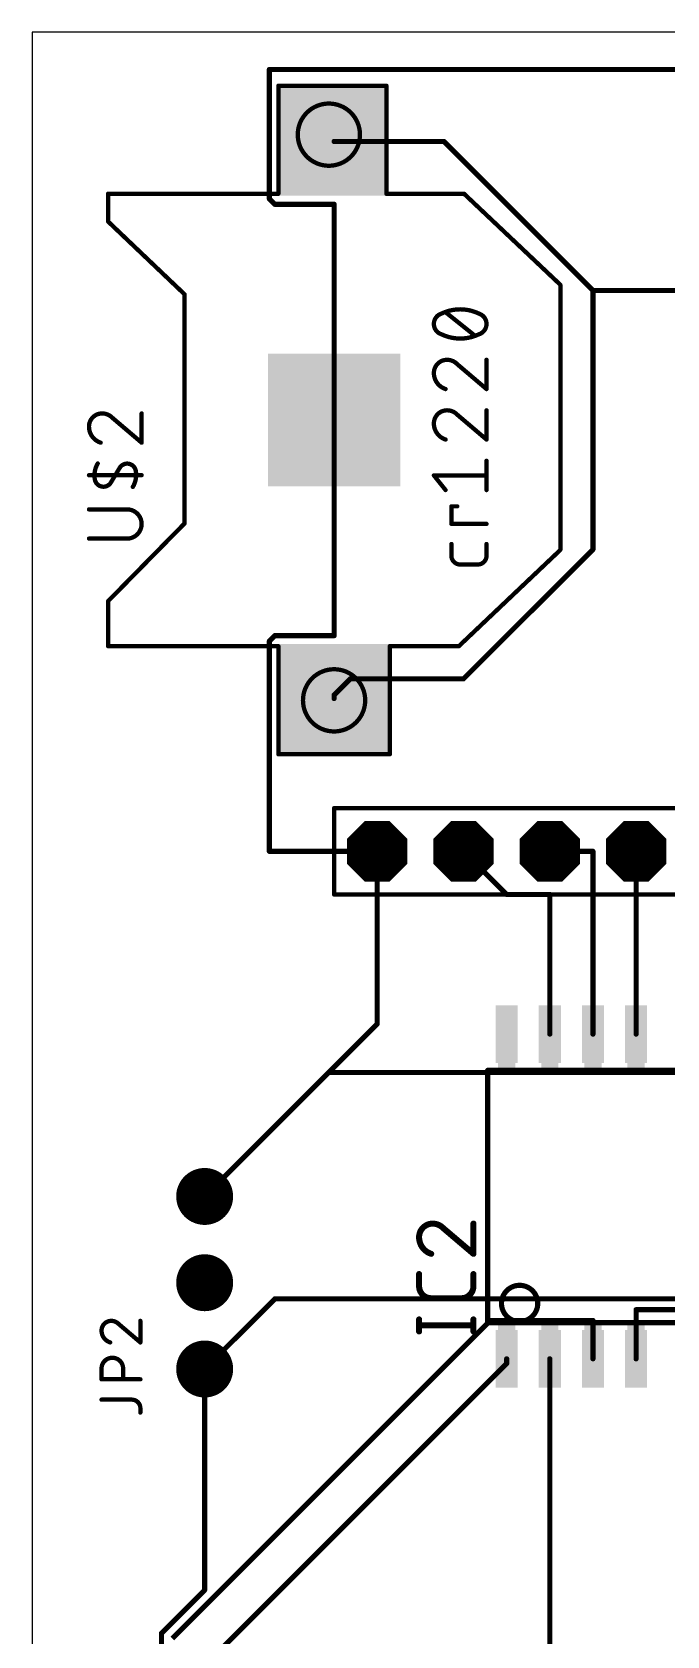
# Model space of a CAD drawing. Extents: x -1 to 120, y -17 to 80.
# Drawn here: x 0 to 18.69, y 32.78 to 80 of the extents above; entities that cross this region are included whole.
import ezdxf

# ---------------------------------------------------------------- set-up
doc = ezdxf.new("R2010")
doc.units = 0
for name, color, linetype in [('1', 22, 'CONTINUOUS'), ('17', 82, 'CONTINUOUS'), ('20', 30, 'CONTINUOUS'), ('21', 253, 'CONTINUOUS'), ('23', 7, 'CONTINUOUS'), ('25', 253, 'CONTINUOUS'), ('27', 253, 'CONTINUOUS'), ('51', 253, 'CONTINUOUS')]:
    doc.layers.add(name, color=color, linetype=linetype)

# ---------------------------------------------------------------- blocks, each defined once
blk = doc.blocks.new('RECT')
blk.add_solid([(-0.5, -0.5), (0.5, -0.5), (-0.5, 0.5), (0.5, 0.5)])
blk = doc.blocks.new('OCTAGONP')
at = {"const_width": 0.5}
blk.add_lwpolyline([(-0.25, -0.1036), (-0.25, 0.1036), (-0.1036, 0.25), (0.1036, 0.25), (0.25, 0.1036), (0.25, -0.1036), (0.1036, -0.25), (-0.1036, -0.25), (-0.25, -0.1036), (-0.25, 0.1036)], dxfattribs=at)
blk = doc.blocks.new('ROUNDP')
at = {"const_width": 0.5}
blk.add_lwpolyline([(0, -0.25, 1), (0, 0.25, 1), (0, -0.25)], format="xyb", dxfattribs=at)

msp = doc.modelspace()

# ---------------------------------------------------------------- linework, layer by layer
at = {"layer": '1', "const_width": 0.1524}
for points in [[(6.985, 78.8988), (6.985, 75.0888)], [(71.755, 78.8988), (6.985, 78.8988)], [(8.89, 76.78), (12.12, 76.78)], [(12.12, 76.78), (16.51, 72.39)], [(6.985, 75.0888), (7.1438, 74.93)], [(7.1438, 74.93), (8.89, 74.93)], [(8.89, 74.93), (8.89, 68.58)], [(16.51, 72.39), (16.51, 64.77)], [(16.51, 72.39), (23.0188, 72.39)], [(8.89, 62.23), (8.89, 68.58)], [(16.51, 64.77), (12.7, 60.96)], [(6.985, 62.0713), (7.1438, 62.23)], [(6.985, 55.88), (6.985, 62.0713)], [(7.1438, 62.23), (8.89, 62.23)], [(9.3663, 60.96), (8.89, 60.4838)], [(12.7, 60.96), (9.3663, 60.96)], [(8.89, 60.4838), (8.89, 60.38)], [(10.16, 55.88), (6.985, 55.88)], [(10.16, 55.88), (10.16, 50.8)], [(12.7, 55.88), (13.97, 54.61)], [(15.24, 55.88), (16.51, 55.88)], [(16.51, 55.88), (16.51, 50.5)], [(17.78, 55.88), (17.78, 50.5)], [(13.97, 54.61), (15.24, 54.61)], [(15.24, 54.61), (15.24, 50.5)], [(10.16, 50.8), (8.7313, 49.3713)], [(8.7313, 49.3713), (5.08, 45.72)], [(8.7313, 49.3713), (27.94, 49.3713)], [(5.08, 40.64), (7.1438, 42.7037)], [(7.1438, 42.7037), (21.7488, 42.7037)], [(4.1275, 32.7025), (13.4938, 42.0688)], [(13.4938, 42.0688), (16.51, 42.0688)], [(16.51, 42.0688), (16.51, 40.94)], [(17.78, 42.3863), (17.78, 40.94)], [(25.5587, 42.3863), (17.78, 42.3863)], [(4.445, 31.2738), (13.97, 40.7988)], [(5.08, 34.1313), (5.08, 40.64)], [(13.97, 40.7988), (13.97, 40.94)], [(15.24, 26.67), (15.24, 40.94)], [(3.81, 32.8612), (5.08, 34.1313)], [(3.81, 16.0338), (3.81, 32.8612)]]:
    msp.add_lwpolyline(points, dxfattribs=at)
at = {"layer": '1', "const_width": 0.0762}
for points in [[(7.0231, 78.8988, 1), (6.9469, 78.8988)], [(6.985, 78.9369, 1), (6.985, 78.8607)], [(8.89, 76.8181, 1), (8.89, 76.7419)], [(12.1469, 76.8069, 1), (12.0931, 76.7531)], [(12.12, 76.7419, 1), (12.12, 76.8181)], [(7.0119, 75.1157, 1), (6.9581, 75.0618)], [(6.9469, 75.0888, 1), (7.0231, 75.0888)], [(7.1438, 74.9681, 1), (7.1438, 74.8919)], [(7.1168, 74.9031, 1), (7.1707, 74.9569)], [(8.9281, 74.93, 1), (8.8519, 74.93)], [(8.89, 74.8919, 1), (8.89, 74.9681)], [(16.5481, 72.39, 1), (16.4719, 72.39)], [(16.51, 72.4281, 1), (16.51, 72.3519)], [(16.4831, 72.3631, 1), (16.5369, 72.4169)], [(8.9281, 68.58, 1), (8.8519, 68.58)], [(8.8519, 68.58, 1), (8.9281, 68.58)], [(16.4719, 64.77, 1), (16.5481, 64.77)], [(16.5369, 64.7431, 1), (16.4831, 64.7969)], [(7.0231, 62.0713, 1), (6.9469, 62.0713)], [(6.9581, 62.0982, 1), (7.0119, 62.0443)], [(7.1438, 62.2681, 1), (7.1438, 62.1919)], [(7.1707, 62.2031, 1), (7.1168, 62.2569)], [(8.8519, 62.23, 1), (8.9281, 62.23)], [(8.89, 62.1919, 1), (8.89, 62.2681)], [(9.3663, 60.9981, 1), (9.3663, 60.9219)], [(9.3932, 60.9331, 1), (9.3393, 60.9869)], [(12.6731, 60.9869, 1), (12.7269, 60.9331)], [(12.7, 60.9219, 1), (12.7, 60.9981)], [(8.9281, 60.4838, 1), (8.8519, 60.4838)], [(8.8631, 60.5107, 1), (8.9169, 60.4568)], [(8.8519, 60.38, 1), (8.9281, 60.38)], [(6.985, 55.9181, 1), (6.985, 55.8419)], [(6.9469, 55.88, 1), (7.0231, 55.88)], [(10.1981, 55.88, 1), (10.1219, 55.88)], [(10.16, 55.8419, 1), (10.16, 55.9181)], [(12.7269, 55.9069, 1), (12.6731, 55.8531)], [(15.24, 55.9181, 1), (15.24, 55.8419)], [(16.5481, 55.88, 1), (16.4719, 55.88)], [(16.51, 55.8419, 1), (16.51, 55.9181)], [(17.8181, 55.88, 1), (17.7419, 55.88)], [(13.97, 54.6481, 1), (13.97, 54.5719)], [(13.9431, 54.5831, 1), (13.9969, 54.6369)], [(15.2781, 54.61, 1), (15.2019, 54.61)], [(15.24, 54.5719, 1), (15.24, 54.6481)], [(10.1219, 50.8, 1), (10.1981, 50.8)], [(10.1869, 50.7731, 1), (10.1331, 50.8269)], [(15.2019, 50.5, 1), (15.2781, 50.5)], [(16.4719, 50.5, 1), (16.5481, 50.5)], [(17.7419, 50.5, 1), (17.8181, 50.5)], [(8.7043, 49.3982, 1), (8.7582, 49.3443)], [(8.7313, 49.4094, 1), (8.7313, 49.3332)], [(8.7582, 49.3443, 1), (8.7043, 49.3982)], [(5.0531, 45.7469, 1), (5.1069, 45.6931)], [(7.1438, 42.7418, 1), (7.1438, 42.6656)], [(7.1707, 42.6768, 1), (7.1168, 42.7307)], [(13.4938, 42.1069, 1), (13.4938, 42.0307)], [(13.5207, 42.0418, 1), (13.4668, 42.0957)], [(16.5481, 42.0688, 1), (16.4719, 42.0688)], [(16.51, 42.0307, 1), (16.51, 42.1069)], [(17.8181, 42.3863, 1), (17.7419, 42.3863)], [(17.78, 42.4244, 1), (17.78, 42.3482)], [(5.1181, 40.64, 1), (5.0419, 40.64)], [(5.0531, 40.6669, 1), (5.1069, 40.6131)], [(14.0081, 40.94, 1), (13.9319, 40.94)], [(13.9319, 40.7988, 1), (14.0081, 40.7988)], [(13.9969, 40.7718, 1), (13.9431, 40.8257)], [(15.2781, 40.94, 1), (15.2019, 40.94)], [(16.4719, 40.94, 1), (16.5481, 40.94)], [(17.7419, 40.94, 1), (17.8181, 40.94)], [(5.0419, 34.1313, 1), (5.1181, 34.1313)], [(5.1069, 34.1043, 1), (5.0531, 34.1582)], [(3.8481, 32.8612, 1), (3.7719, 32.8612)], [(3.7831, 32.8882, 1), (3.8369, 32.8343)]]:
    msp.add_lwpolyline(points, format="xyb", dxfattribs=at)
at = {"layer": '20'}
for p, q in [((100, 80), (0, 80)), ((0, 80), (0, 10.16))]:
    msp.add_line(p, q, dxfattribs=at)
at = {"layer": '21'}
for points, const_width in [([(7.25, 78.4518, 1), (7.25, 78.3882)], 0.0635), ([(7.2817, 78.42, 1), (7.2183, 78.42)], 0.0635), ([(10.4618, 78.42, 1), (10.3982, 78.42)], 0.0635), ([(10.43, 78.3882, 1), (10.43, 78.4518)], 0.0635), ([(8.736, 76.0642, 1), (8.736, 77.8958, 1), (8.736, 76.0642)], 0.127), ([(2.2698, 75.24, 1), (2.2062, 75.24)], 0.0635), ([(2.238, 75.2718, 1), (2.238, 75.2083)], 0.0635), ([(7.2183, 75.24, 1), (7.2817, 75.24)], 0.0635), ([(7.25, 75.2083, 1), (7.25, 75.2718)], 0.0635), ([(10.3982, 75.24, 1), (10.4618, 75.24)], 0.0635), ([(10.43, 75.2718, 1), (10.43, 75.2083)], 0.0635), ([(12.7378, 75.2631, 1), (12.6942, 75.2169)], 0.0635), ([(12.716, 75.2083, 1), (12.716, 75.2718)], 0.0635), ([(2.2062, 74.422, 1), (2.2698, 74.422)], 0.0635), ([(2.2599, 74.445, 1), (2.2161, 74.399)], 0.0635), ([(4.5178, 72.282, 1), (4.4543, 72.282)], 0.0635), ([(4.4641, 72.259, 1), (4.5079, 72.305)], 0.0635), ([(15.5818, 72.56, 1), (15.5183, 72.56)], 0.0635), ([(15.5282, 72.5369, 1), (15.5718, 72.5831)], 0.0635), ([(4.4543, 65.532, 1), (4.5178, 65.532)], 0.0635), ([(4.5086, 65.5097, 1), (4.4634, 65.5543)], 0.0635), ([(15.5183, 64.754, 1), (15.5818, 64.754)], 0.0635), ([(15.5718, 64.731, 1), (15.5282, 64.777)], 0.0635), ([(2.2698, 63.246, 1), (2.2062, 63.246)], 0.0635), ([(2.2154, 63.2683, 1), (2.2606, 63.2237)], 0.0635), ([(2.238, 61.9518, 1), (2.238, 61.8882)], 0.0635), ([(2.2062, 61.92, 1), (2.2698, 61.92)], 0.0635), ([(7.2817, 61.92, 1), (7.2183, 61.92)], 0.0635), ([(7.25, 61.8882, 1), (7.25, 61.9518)], 0.0635), ([(10.53, 61.9518, 1), (10.53, 61.8882)], 0.0635), ([(10.5618, 61.92, 1), (10.4983, 61.92)], 0.0635), ([(12.5402, 61.943, 1), (12.5838, 61.897)], 0.0635), ([(12.562, 61.8882, 1), (12.562, 61.9518)], 0.0635), ([(8.89, 59.4102, 1), (8.89, 61.2418, 1), (8.89, 59.4102)], 0.127), ([(7.25, 58.7718, 1), (7.25, 58.7082)], 0.0635), ([(7.2183, 58.74, 1), (7.2817, 58.74)], 0.0635), ([(10.4983, 58.74, 1), (10.5618, 58.74)], 0.0635), ([(10.53, 58.7082, 1), (10.53, 58.7718)], 0.0635), ([(8.9218, 57.15, 1), (8.8582, 57.15)], 0.0635), ([(8.89, 57.1818, 1), (8.89, 57.1183)], 0.0635), ([(8.89, 54.6418, 1), (8.89, 54.5782)], 0.0635), ([(8.8582, 54.61, 1), (8.9218, 54.61)], 0.0635), ([(13.4112, 49.4713, 1), (13.4112, 49.3951)], 0.0762), ([(13.4493, 49.4332, 1), (13.3731, 49.4332)], 0.0762), ([(14.351, 42.037, 1), (14.351, 43.1038, 1), (14.351, 42.037)], 0.1524), ([(13.4112, 42.0449, 1), (13.4112, 41.9687)], 0.0762), ([(13.3731, 42.0068, 1), (13.4493, 42.0068)], 0.0762)]:
    msp.add_lwpolyline(points, format="xyb", dxfattribs=dict(at, const_width=const_width))
for points, const_width in [([(10.43, 78.42), (7.25, 78.42)], 0.127), ([(7.25, 78.42), (7.25, 75.24)], 0.127), ([(10.43, 75.24), (10.43, 78.42)], 0.127), ([(7.25, 75.24), (2.238, 75.24)], 0.127), ([(2.238, 75.24), (2.238, 74.422)], 0.127), ([(12.716, 75.24), (10.43, 75.24)], 0.127), ([(15.55, 72.56), (12.716, 75.24)], 0.127), ([(2.238, 74.422), (4.486, 72.282)], 0.127), ([(4.486, 72.282), (4.486, 65.532)], 0.127), ([(15.55, 64.754), (15.55, 72.56)], 0.127), ([(4.486, 65.532), (2.238, 63.246)], 0.127), ([(12.562, 61.92), (15.55, 64.754)], 0.127), ([(2.238, 63.246), (2.238, 61.92)], 0.127), ([(2.238, 61.92), (7.25, 61.92)], 0.127), ([(7.25, 61.92), (7.25, 58.74)], 0.127), ([(10.53, 58.74), (10.53, 61.92)], 0.127), ([(10.53, 61.92), (12.562, 61.92)], 0.127), ([(7.25, 58.74), (10.53, 58.74)], 0.127), ([(8.89, 54.61), (8.89, 57.15)], 0.127), ([(8.89, 57.15), (29.21, 57.15)], 0.127), ([(29.21, 54.61), (8.89, 54.61)], 0.127), ([(31.0642, 49.4332), (13.4112, 49.4332)], 0.1524), ([(13.4112, 49.4332), (13.4112, 42.0068)], 0.1524), ([(13.4112, 42.0068), (31.0642, 42.0068)], 0.1524)]:
    msp.add_lwpolyline(points, dxfattribs=dict(at, const_width=const_width))
at = {"layer": '23'}
for p in [(8.89, 68.58), (5.08, 43.18)]:
    msp.add_point(p, dxfattribs=at)
at = {"layer": '25'}
for points, const_width in [([(2.0625, 68.7728, 0.4142), (1.6751, 68.3854)], 0.127), ([(2.0625, 68.8045, 1), (2.0624, 68.741)], 0.0635), ([(2.3637, 68.6437, 0.2053), (2.0625, 68.7728)], 0.127), ([(2.0625, 68.741, 1), (2.0625, 68.8045)], 0.0635), ([(2.3843, 68.6678, 1), (2.3432, 68.6195)], 0.0635), ([(2.3407, 68.6218, 1), (2.3867, 68.6655)], 0.0635), ([(3.2563, 68.7728, 1), (3.1928, 68.7728)], 0.0635), ([(1.6751, 68.3854, 0.3252), (2.0194, 67.912)], 0.127), ([(1.7068, 68.3854, 1), (1.6434, 68.3854)], 0.0635), ([(1.6434, 68.3854, 1), (1.7068, 68.3854)], 0.0635), ([(2.0096, 67.8818, 1), (2.0292, 67.9422)], 0.0635), ([(3.1928, 67.912, 1), (3.2563, 67.912)], 0.0635), ([(3.2039, 67.8878, 1), (3.2451, 67.9362)], 0.0635), ([(1.9333, 67.2992, 0.1823), (1.8473, 66.8258)], 0.127), ([(1.9606, 67.2829, 1), (1.9061, 67.3156)], 0.0635), ([(3.0523, 67.084, 0.6917), (2.5789, 67.1701)], 0.127), ([(2.5517, 67.1864, 1), (2.6061, 67.1538)], 0.0635), ([(2.6061, 67.1538, 1), (2.5517, 67.1864)], 0.0635), ([(2.9663, 66.6106, 0.1823), (3.0523, 67.084)], 0.127), ([(3.0836, 67.0897, 1), (3.0211, 67.0783)], 0.0635), ([(3.0211, 67.0783, 1), (3.0836, 67.0897)], 0.0635), ([(1.6751, 66.9867, 1), (1.6751, 66.9232)], 0.0635), ([(1.8785, 66.8315, 1), (1.816, 66.8201)], 0.0635), ([(1.8473, 66.8258, 0.6917), (2.3207, 66.7397)], 0.127), ([(1.816, 66.8201, 1), (1.8785, 66.8315)], 0.0635), ([(2.2935, 66.7561, 1), (2.3479, 66.7234)], 0.0635), ([(2.3479, 66.7234, 1), (2.2935, 66.7561)], 0.0635), ([(2.4226, 66.9712, 1), (2.477, 66.9386)], 0.0635), ([(2.477, 66.9386, 1), (2.4226, 66.9712)], 0.0635), ([(2.939, 66.6269, 1), (2.9935, 66.5943)], 0.0635), ([(3.2245, 66.9232, 1), (3.2245, 66.9867)], 0.0635), ([(1.6751, 65.98, 1), (1.6751, 65.9165)], 0.0635), ([(2.7941, 65.0875, 1), (2.7941, 65.9483)], 0.127), ([(2.7941, 65.98, 1), (2.7941, 65.9165)], 0.0635), ([(2.7941, 65.9165, 1), (2.7941, 65.98)], 0.0635), ([(1.6751, 65.1193, 1), (1.6751, 65.0558)], 0.0635), ([(2.7941, 65.1193, 1), (2.7941, 65.0558)], 0.0635), ([(2.7941, 65.0558, 1), (2.7941, 65.1193)], 0.0635), ([(11.7919, 44.9203, 0.4142), (11.3919, 44.5203)], 0.1778), ([(12.1031, 44.787, 0.2053), (11.7919, 44.9203)], 0.1778), ([(11.792, 44.9647, 1), (11.7919, 44.8759)], 0.0889), ([(11.7919, 44.8759, 1), (11.7919, 44.9648)], 0.0889), ([(12.1319, 44.8208, 1), (12.0743, 44.7531)], 0.0889), ([(12.0709, 44.7563, 1), (12.1353, 44.8176)], 0.0889), ([(13.0366, 44.9203, 1), (12.9477, 44.9203)], 0.0889), ([(11.3919, 44.5203, 0.3252), (11.7475, 44.0313)], 0.1778), ([(11.4363, 44.5202, 1), (11.3475, 44.5203)], 0.0889), ([(11.3475, 44.5203, 1), (11.4363, 44.5203)], 0.0889), ([(11.7338, 43.989, 1), (11.7612, 44.0736)], 0.0889), ([(12.9477, 44.0313, 1), (13.0366, 44.0313)], 0.0889), ([(12.9633, 43.9974, 1), (13.0209, 44.0652)], 0.0889), ([(11.4363, 43.4355, 1), (11.3475, 43.4355)], 0.0889), ([(13.0366, 43.4355, 1), (12.9477, 43.4355)], 0.0889), ([(11.3919, 43.0799, 0.4142), (11.7475, 42.7243)], 0.1778), ([(11.4363, 43.0799, 1), (11.3475, 43.0799)], 0.0889), ([(11.3475, 43.0799, 1), (11.4363, 43.0799)], 0.0889), ([(12.6365, 42.7243, 0.4142), (12.9921, 43.0799)], 0.1778), ([(13.0366, 43.0799, 1), (12.9477, 43.0799)], 0.0889), ([(12.9477, 43.0799, 1), (13.0366, 43.0799)], 0.0889), ([(11.7475, 42.7688, 1), (11.7475, 42.6799)], 0.0889), ([(11.7475, 42.6799, 1), (11.7475, 42.7688)], 0.0889), ([(12.6365, 42.7688, 1), (12.6365, 42.6799)], 0.0889), ([(12.6365, 42.6799, 1), (12.6365, 42.7688)], 0.0889), ([(2.3304, 42.0572, 0.4142), (2.0447, 41.7714)], 0.127), ([(2.5527, 41.9619, 0.2053), (2.3304, 42.0572)], 0.127), ([(2.3304, 42.0889, 1), (2.3305, 42.0254)], 0.0635), ([(2.3304, 42.0254, 1), (2.3304, 42.0889)], 0.0635), ([(2.5733, 41.9861, 1), (2.5321, 41.9377)], 0.0635), ([(3.2195, 42.0572, 1), (3.1559, 42.0572)], 0.0635), ([(11.4363, 42.1005, 1), (11.3475, 42.1005)], 0.0889), ([(13.0366, 42.1005, 1), (12.9477, 42.1005)], 0.0889), ([(2.0447, 41.7714, 0.3252), (2.2987, 41.4222)], 0.127), ([(2.0765, 41.7714, 1), (2.013, 41.7714)], 0.0635), ([(2.013, 41.7714, 1), (2.0765, 41.7714)], 0.0635), ([(2.5297, 41.94, 1), (2.5757, 41.9838)], 0.0635), ([(11.3919, 41.9671, 1), (11.3919, 41.8783)], 0.0889), ([(11.3475, 41.7449, 1), (11.4363, 41.7449)], 0.0889), ([(12.9477, 41.7449, 1), (13.0366, 41.7449)], 0.0889), ([(12.9921, 41.8783, 1), (12.9921, 41.9671)], 0.0889), ([(2.2889, 41.392, 1), (2.3085, 41.4524)], 0.0635), ([(3.1559, 41.4222, 1), (3.2195, 41.4222)], 0.0635), ([(3.1671, 41.398, 1), (3.2083, 41.4464)], 0.0635), ([(2.6797, 40.6538, 1), (2.0447, 40.6538)], 0.127), ([(2.0765, 40.6538, 1), (2.013, 40.6538)], 0.0635), ([(2.013, 40.6538, 1), (2.0765, 40.6538)], 0.0635), ([(2.7115, 40.6538, 1), (2.6479, 40.6538)], 0.0635), ([(2.6479, 40.6538, 1), (2.7115, 40.6538)], 0.0635), ([(2.0447, 40.3681, 1), (2.0447, 40.3046)], 0.0635), ([(2.013, 40.3363, 1), (2.0765, 40.3363)], 0.0635), ([(2.6479, 40.3363, 1), (2.7115, 40.3363)], 0.0635), ([(3.1877, 40.3046, 1), (3.1877, 40.3681)], 0.0635), ([(2.0447, 39.7701, 1), (2.0447, 39.7066)], 0.0635), ([(2.9337, 39.7701, 1), (2.9337, 39.7066)], 0.0635), ([(3.1877, 39.4843, 0.4142), (2.9337, 39.7383)], 0.127), ([(2.9337, 39.7066, 1), (2.9337, 39.7701)], 0.0635), ([(3.2195, 39.4843, 1), (3.1559, 39.4843)], 0.0635), ([(3.1559, 39.4843, 1), (3.2195, 39.4843)], 0.0635), ([(3.1559, 39.3573, 1), (3.2195, 39.3573)], 0.0635)]:
    msp.add_lwpolyline(points, format="xyb", dxfattribs=dict(at, const_width=const_width))
for points, const_width in [([(2.3637, 68.6437), (3.2245, 67.912)], 0.127), ([(3.2245, 67.912), (3.2245, 68.7728)], 0.127), ([(2.4498, 66.9549), (2.5789, 67.1701)], 0.127), ([(3.2245, 66.9549), (1.6751, 66.9549)], 0.127), ([(2.4498, 66.9549), (2.3207, 66.7397)], 0.127), ([(2.7941, 65.9483), (1.6751, 65.9483)], 0.127), ([(1.6751, 65.0875), (2.7941, 65.0875)], 0.127), ([(12.1031, 44.787), (12.9921, 44.0313)], 0.1778), ([(12.9921, 44.0313), (12.9921, 44.9203)], 0.1778), ([(11.3919, 43.0799), (11.3919, 43.4355)], 0.1778), ([(12.9921, 43.4355), (12.9921, 43.0799)], 0.1778), ([(12.6365, 42.7243), (11.7475, 42.7243)], 0.1778), ([(2.5527, 41.9619), (3.1877, 41.4222)], 0.127), ([(3.1877, 41.4222), (3.1877, 42.0572)], 0.127), ([(11.3919, 41.7449), (11.3919, 42.1005)], 0.1778), ([(12.9921, 41.7449), (12.9921, 42.1005)], 0.1778), ([(11.3919, 41.9227), (12.9921, 41.9227)], 0.1778), ([(2.0447, 40.3363), (2.0447, 40.6538)], 0.127), ([(2.6797, 40.6538), (2.6797, 40.3363)], 0.127), ([(3.1877, 40.3363), (2.0447, 40.3363)], 0.127), ([(2.0447, 39.7383), (2.9337, 39.7383)], 0.127), ([(3.1877, 39.4843), (3.1877, 39.3573)], 0.127)]:
    msp.add_lwpolyline(points, dxfattribs=dict(at, const_width=const_width))
at = {"layer": '27'}
for points, const_width in [([(12.0423, 71.7086, 0.3205), (11.8271, 71.4073)], 0.127), ([(12.6018, 71.8377, 0.1139), (12.0423, 71.7086)], 0.127), ([(12.0526, 71.6786, 1), (12.032, 71.7386)], 0.0635), ([(12.1912, 71.7765, 1), (12.1516, 71.7269)], 0.0635), ([(12.6018, 71.8695, 1), (12.6018, 71.806)], 0.0635), ([(13.1613, 71.7086, 0.1139), (12.6018, 71.8377)], 0.127), ([(12.6018, 71.806, 1), (12.6018, 71.8695)], 0.0635), ([(13.3765, 71.4073, 0.3205), (13.1613, 71.7086)], 0.127), ([(13.1716, 71.7386, 1), (13.151, 71.6786)], 0.0635), ([(11.8271, 71.4073, 0.3205), (12.0423, 71.1061)], 0.127), ([(11.8588, 71.4073, 1), (11.7954, 71.4073)], 0.0635), ([(11.7954, 71.4073, 1), (11.8588, 71.4073)], 0.0635), ([(12.0284, 71.7372, 1), (12.0562, 71.6801)], 0.0635), ([(13.1613, 71.1061, 0.3205), (13.3765, 71.4073)], 0.127), ([(13.1474, 71.6801, 1), (13.1752, 71.7372)], 0.0635), ([(13.3447, 71.4073, 1), (13.4083, 71.4073)], 0.0635), ([(13.4082, 71.4073, 1), (13.3448, 71.4073)], 0.0635), ([(12.0423, 71.1061, 0.1139), (12.6018, 70.977)], 0.127), ([(12.0562, 71.1346, 1), (12.0284, 71.0775)], 0.0635), ([(12.032, 71.076, 1), (12.0526, 71.1361)], 0.0635), ([(12.6018, 70.977, 0.1139), (13.1613, 71.1061)], 0.127), ([(12.6018, 71.0087, 1), (12.6018, 70.9452)], 0.0635), ([(12.6018, 70.9452, 1), (12.6018, 71.0087)], 0.0635), ([(13.0124, 71.0382, 1), (13.052, 71.0878)], 0.0635), ([(13.151, 71.1361, 1), (13.1716, 71.076)], 0.0635), ([(13.1752, 71.0775, 1), (13.1474, 71.1346)], 0.0635), ([(12.2145, 70.3512, 0.4142), (11.8271, 69.9638)], 0.127), ([(12.2145, 70.3829, 1), (12.2144, 70.3194)], 0.0635), ([(12.5157, 70.222, 0.2053), (12.2145, 70.3512)], 0.127), ([(12.2145, 70.3194, 1), (12.2145, 70.3829)], 0.0635), ([(13.4083, 70.3512, 1), (13.3447, 70.3512)], 0.0635), ([(11.7953, 69.9638, 1), (11.8589, 69.9638)], 0.0635), ([(11.8271, 69.9638, 0.3252), (12.1714, 69.4904)], 0.127), ([(11.8588, 69.9638, 1), (11.7954, 69.9638)], 0.0635), ([(12.5363, 70.2462, 1), (12.4952, 70.1979)], 0.0635), ([(12.4927, 70.2001, 1), (12.5387, 70.2439)], 0.0635), ([(12.1616, 69.4602, 1), (12.1812, 69.5206)], 0.0635), ([(13.3447, 69.4904, 1), (13.4083, 69.4904)], 0.0635), ([(13.3559, 69.4662, 1), (13.3971, 69.5146)], 0.0635), ([(11.7953, 68.4772, 1), (11.8589, 68.4772)], 0.0635), ([(12.2145, 68.8646, 0.4142), (11.8271, 68.4772)], 0.127), ([(11.8271, 68.4772, 0.3252), (12.1714, 68.0038)], 0.127), ([(11.8588, 68.4772, 1), (11.7954, 68.4772)], 0.0635), ([(12.2145, 68.8963, 1), (12.2144, 68.8328)], 0.0635), ([(12.5157, 68.7355, 0.2053), (12.2145, 68.8646)], 0.127), ([(12.2145, 68.8328, 1), (12.2145, 68.8963)], 0.0635), ([(12.5363, 68.7597, 1), (12.4952, 68.7113)], 0.0635), ([(12.4927, 68.7136, 1), (12.5387, 68.7574)], 0.0635), ([(13.4083, 68.8646, 1), (13.3447, 68.8646)], 0.0635), ([(12.1616, 67.9736, 1), (12.1812, 68.034)], 0.0635), ([(13.3447, 68.0038, 1), (13.4083, 68.0038)], 0.0635), ([(13.3559, 67.9796, 1), (13.3971, 68.028)], 0.0635), ([(13.4083, 67.378, 1), (13.3447, 67.378)], 0.0635), ([(11.8519, 66.9675, 1), (11.8023, 66.9278)], 0.0635), ([(11.8271, 66.9794, 1), (11.8271, 66.9159)], 0.0635), ([(13.3765, 66.9159, 1), (13.3765, 66.9794)], 0.0635), ([(12.1466, 66.4974, 1), (12.1962, 66.5371)], 0.0635), ([(13.3447, 66.5172, 1), (13.4083, 66.5172)], 0.0635), ([(12.3753, 66.0375, 1), (12.3118, 66.0375)], 0.0635), ([(12.3436, 66.0692, 1), (12.3436, 66.0057)], 0.0635), ([(12.5157, 66.0057, 1), (12.5157, 66.0692)], 0.0635), ([(12.3436, 65.5528, 1), (12.3436, 65.4893)], 0.0635), ([(12.3118, 65.521, 1), (12.3753, 65.521)], 0.0635), ([(13.3765, 65.4893, 1), (13.3765, 65.5528)], 0.0635), ([(12.3753, 64.928, 1), (12.3118, 64.928)], 0.0635), ([(13.4083, 64.928, 1), (13.3447, 64.928)], 0.0635), ([(12.3436, 64.5837, 0.4142), (12.6018, 64.3255)], 0.127), ([(12.3753, 64.5837, 1), (12.3118, 64.5837)], 0.0635), ([(12.3118, 64.5837, 1), (12.3753, 64.5837)], 0.0635), ([(12.6018, 64.3573, 1), (12.6018, 64.2938)], 0.0635), ([(12.6018, 64.2938, 1), (12.6018, 64.3573)], 0.0635), ([(13.1183, 64.3255, 0.4142), (13.3765, 64.5837)], 0.127), ([(13.1183, 64.3573, 1), (13.1183, 64.2938)], 0.0635), ([(13.1183, 64.2938, 1), (13.1183, 64.3573)], 0.0635), ([(13.4083, 64.5837, 1), (13.3447, 64.5837)], 0.0635), ([(13.3447, 64.5837, 1), (13.4083, 64.5837)], 0.0635)]:
    msp.add_lwpolyline(points, format="xyb", dxfattribs=dict(at, const_width=const_width))
at = {"layer": '27', "const_width": 0.127}
for points in [[(13.0322, 71.063), (12.1714, 71.7517)], [(13.3765, 69.4904), (13.3765, 70.3512)], [(12.5157, 70.222), (13.3765, 69.4904)], [(12.5157, 68.7355), (13.3765, 68.0038)], [(13.3765, 68.0038), (13.3765, 68.8646)], [(13.3765, 66.5172), (13.3765, 67.378)], [(12.1714, 66.5172), (11.8271, 66.9476)], [(11.8271, 66.9476), (13.3765, 66.9476)], [(12.3436, 65.521), (12.3436, 66.0375)], [(12.3436, 66.0375), (12.5157, 66.0375)], [(13.3765, 65.521), (12.3436, 65.521)], [(12.3436, 64.5837), (12.3436, 64.928)], [(13.3765, 64.928), (13.3765, 64.5837)], [(13.1183, 64.3255), (12.6018, 64.3255)]]:
    msp.add_lwpolyline(points, dxfattribs=at)

# ---------------------------------------------------------------- block references
at = {"layer": '1', "rotation": 90}
for p, xscale, yscale in [((8.89, 76.78), 3.2, 3.2), ((8.89, 68.58), 3.9, 3.9), ((8.89, 60.38), 3.2, 3.2)]:
    msp.add_blockref('RECT', p, dxfattribs=dict(at, xscale=xscale, yscale=yscale))
at = {"layer": '1', "xscale": 0.65, "yscale": 1.7}
for p in [(13.97, 50.5), (15.24, 50.5), (16.51, 50.5), (17.78, 50.5), (13.97, 40.94), (15.24, 40.94), (16.51, 40.94), (17.78, 40.94)]:
    msp.add_blockref('RECT', p, dxfattribs=at)
at = {"layer": '17'}
for name, p, xscale, yscale, rotation in [('OCTAGONP', (10.16, 55.88), 1.778, 1.778, 270), ('OCTAGONP', (10.16, 55.88), 1.778, 1.778, 270), ('OCTAGONP', (12.7, 55.88), 1.778, 1.778, 270), ('OCTAGONP', (12.7, 55.88), 1.778, 1.778, 270), ('OCTAGONP', (15.24, 55.88), 1.778, 1.778, 270), ('OCTAGONP', (15.24, 55.88), 1.778, 1.778, 270), ('OCTAGONP', (17.78, 55.88), 1.778, 1.778, 270), ('OCTAGONP', (17.78, 55.88), 1.778, 1.778, 270), ('ROUNDP', (5.08, 45.72), 1.6764, 1.6764, 180), ('ROUNDP', (5.08, 45.72), 1.6764, 1.6764, 180), ('ROUNDP', (5.08, 43.18), 1.6764, 1.6764, 180), ('ROUNDP', (5.08, 43.18), 1.6764, 1.6764, 180), ('ROUNDP', (5.08, 40.64), 1.6764, 1.6764, 180), ('ROUNDP', (5.08, 40.64), 1.6764, 1.6764, 180)]:
    msp.add_blockref(name, p, dxfattribs=dict(at, xscale=xscale, yscale=yscale, rotation=rotation))
at = {"layer": '51', "xscale": 0.508, "yscale": 0.508}
for p, rotation in [((10.16, 55.88), 180), ((12.7, 55.88), 180), ((15.24, 55.88), 180), ((17.78, 55.88), 180), ((5.08, 45.72), 90), ((5.08, 43.18), 90), ((5.08, 40.64), 90)]:
    msp.add_blockref('RECT', p, dxfattribs=dict(at, rotation=rotation))
at = {"layer": '51', "xscale": 0.508, "yscale": 1.524}
for p in [(13.97, 50.2206), (15.24, 50.2206), (16.51, 50.2206), (17.78, 50.2206), (13.97, 41.2194), (15.24, 41.2194), (16.51, 41.2194), (17.78, 41.2194)]:
    msp.add_blockref('RECT', p, dxfattribs=at)

doc.saveas('drawing.dxf')
